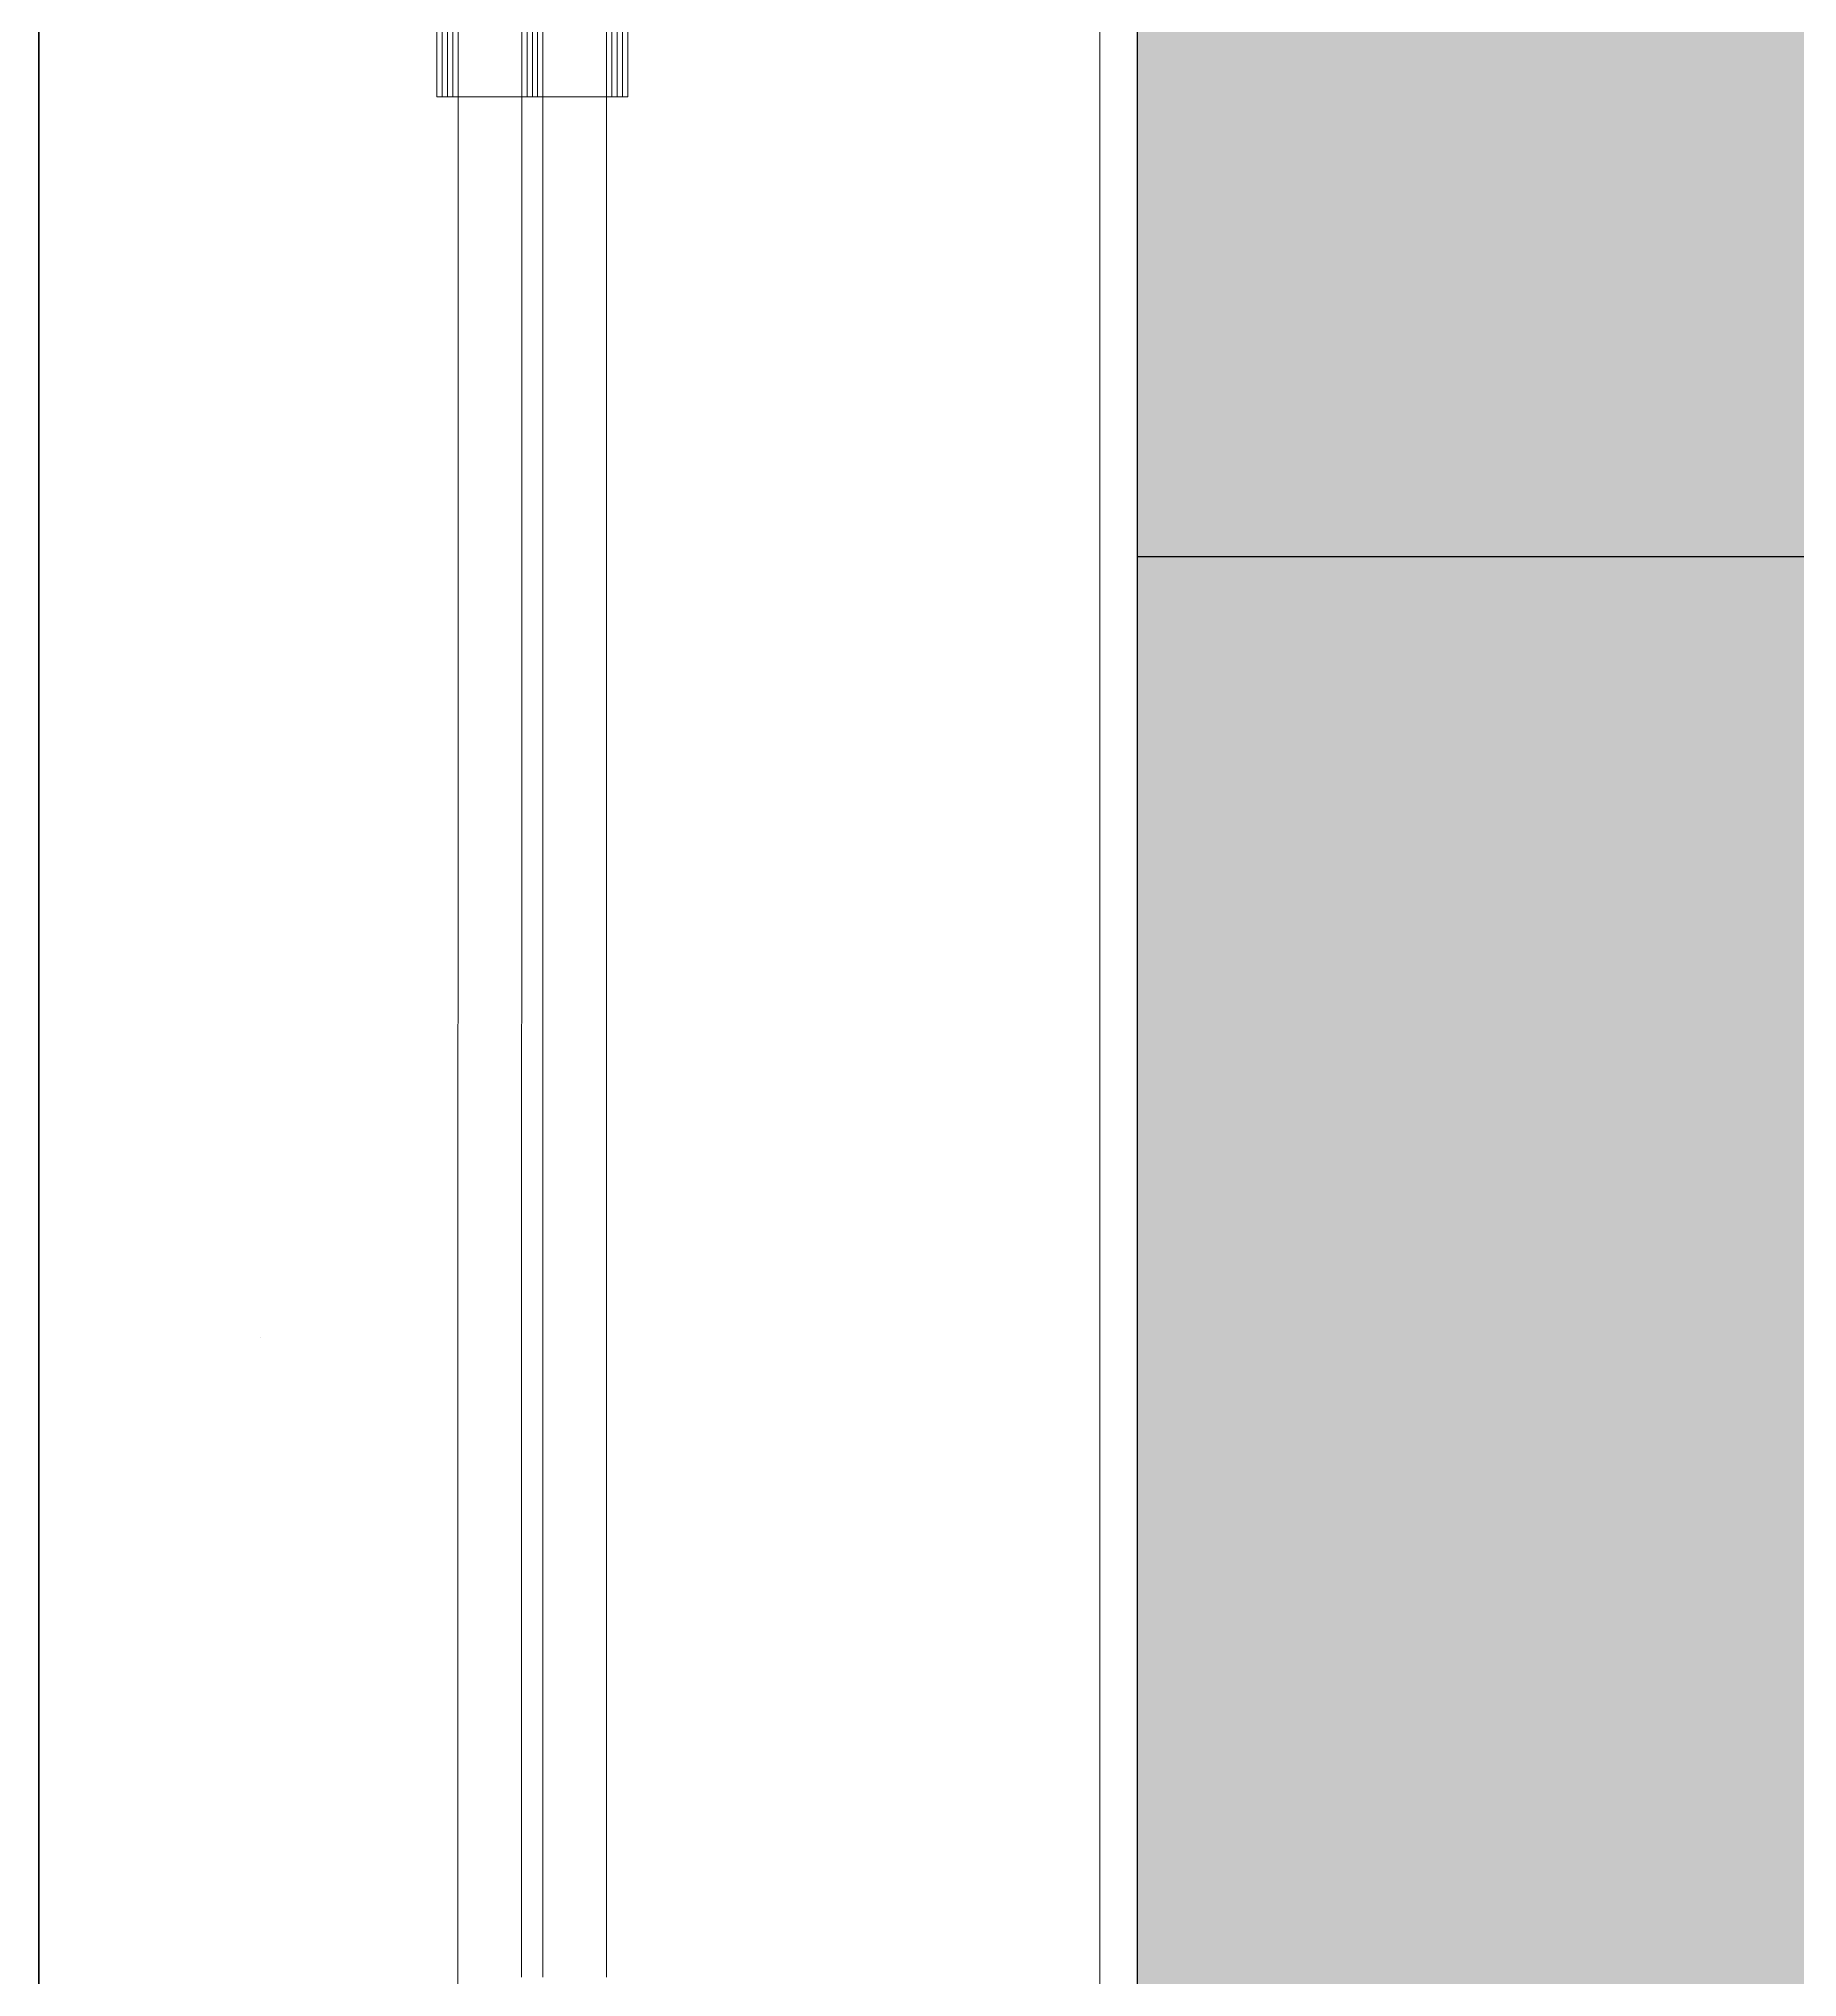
# Model space of a CAD drawing. Header units: millimetres. Extents: x 857 to 2168, y 576 to 1198.
# Drawn here: x 934.48 to 947.28, y 811.76 to 825.87 of the extents above; entities that cross this region are included whole.
import ezdxf

# ---------------------------------------------------------------- set-up
doc = ezdxf.new("R2010")
doc.units = ezdxf.units.MM
for name, color, linetype, lineweight in [('FP_A_DOOR_WIN', 140, 'Continuous', 18), ('PQI-A-IN-ELEV-PTRN', 249, 'Continuous', 0), ('WAL', 7, 'Continuous', 30)]:
    doc.layers.add(name, color=color, linetype=linetype, lineweight=lineweight)
doc.styles.get("Standard").update_dxf_attribs({"font": 'arial.ttf'})

# ---------------------------------------------------------------- blocks, each defined once
blk = doc.blocks.new('BASIS')
for q in [(0, 2.998156985077132), (3, 0)]:
    blk.add_line((0, 0), q)
blk.add_text('BASIS', height=0.6).set_placement((0.45, 1.17))
blk = doc.blocks.new('GLASDATABASE7')
for p, q in [((-35, 0), (-35, 60)), ((-34, 0), (-34, 60)), ((-33, 0), (-33, 60)), ((-19, 0), (-19, 60)), ((-18, 0), (-18, 60)), ((-17, 0), (-17, 60)), ((-3, 0), (-3, 60)), ((-2, 0), (-2, 60)), ((-1, 0), (-1, 60)), ((1, 0), (-37, -5)), ((1, -5), (-37, 0))]:
    blk.add_line(p, q)
for points in [[(-32, 0), (-32, 60), (-36, 60), (-36, 0)], [(-32, 13.2), (-26.12, 13.2), (-26, 13.1), (-25.88, 13.2), (-20, 13.2), (-20, 60), (-32, 60)], [(-16, 0), (-16, 60), (-20, 60), (-20, 0)], [(-16, 13.2), (-10.12, 13.2), (-10, 13.1), (-9.879999999999999, 13.2), (-4, 13.2), (-4, 60), (-16, 60)], [(0, 0), (0, 60), (-4, 60), (-4, 0)], [(-21.2, 12), (-21.2, 6.897056274847714), (-23.49705627484771, 4.6), (-28.50294372515229, 4.6), (-30.8, 6.897056274847714), (-30.8, 12)], [(-5.2, 12), (-5.2, 6.897056274847714), (-7.497056274847714, 4.6), (-12.50294372515229, 4.6), (-14.8, 6.897056274847714), (-14.8, 12)], [(-20, 6.4), (-23, 3.4), (-29, 3.4), (-32, 6.4), (-32, 0), (-20, 0)], [(-4, 6.4), (-7, 3.4), (-13, 3.4), (-16, 6.4), (-16, 0), (-4, 0)], [(1, 0), (1, -5), (-37, -5), (-37, 0)], [(0, 0), (0, 0)], [(0, 0), (0, 0)]]:
    blk.add_lwpolyline(points, close=True)
blk.add_blockref('BASIS', (5, -10))
blk = doc.blocks.new('W6')
at = {"layer": 'FP_A_DOOR_WIN', "ltscale": 1000}
for p, q in [((-478.718970308706, 107.0000000000437), (-838.0003896304552, 107)), ((-478.7189703087133, 95.0000000000291), (-838.0003896304479, 94.99999999998545)), ((-478.7189703087133, 91.0000000000291), (-838.0003896304479, 91)), ((-478.7189703086988, 79.0000000000291), (-838.0003896304479, 78.99999999998545)), ((-478.7189703087133, 79.00000000004366), (-161.546024165742, 79.0000000000291))]:
    blk.add_line(p, q, dxfattribs=at)
at = {"layer": 'PQI-A-IN-ELEV-PTRN', "ltscale": 1000}
for p, q in [((3.637978807091713e-11, 200), (-1000.000000000029, 200)), ((0, 0), (-1000, 1.455191522836685e-11))]:
    blk.add_line(p, q, dxfattribs=at)
at = {"layer": 'FP_A_DOOR_WIN', "ltscale": 1000, "xscale": -1, "rotation": 270.0000000000437}
blk.add_blockref('GLASDATABASE7', (-893.0000072267358, 111.0000000000146), dxfattribs=at)

msp = doc.modelspace()

# ---------------------------------------------------------------- hatches: boundary and pattern name
at = {"lineweight": -2, "true_color": 0x750066}
h = msp.add_hatch(color=226, dxfattribs=at)
h.dxf.hatch_style = 1
h.paths.add_polyline_path([(990.4739068461504, 789.0223620551992), (966.4784900855886, 789.0223620551992), (966.4784900855886, 759.850394774932), (990.4739068461504, 759.850394774932)])
h.paths.add_polyline_path([(987.1589274825646, 773.9528956853353), (987.1589274825646, 780.5528956853352, -0.7951575391897575), (988.1589274825646, 780.5528956853357), (988.1589274825646, 774.0805433510134, -1)], flags=16)
h.paths.add_polyline_path([(1013.142194961442, 789.0223620551992), (990.4739068461504, 789.0223620551992), (990.4739068461504, 759.850394774932), (1013.146339808266, 759.850394774932)])
h.paths.add_polyline_path([(993.5373483840021, 773.9528956853353), (993.5373483840021, 780.5528956853352, -0.7951575391897575), (994.5373483840021, 780.5528956853357), (994.5373483840021, 773.9528956853353, -0.8804663787400526)], flags=16)
h.paths.add_polyline_path([(1038.003519241423, 789.0223620551992), (1013.142194961442, 789.0223620551992), (1013.144030656892, 776.1025003847931), (1038.003519241423, 776.1126442289631)])
h.paths.add_polyline_path([(1022.32860457575, 783.0798962701544), (1028.92860457575, 783.0798962701544, -0.8804663787400769), (1028.92860457575, 782.0798962701544), (1022.32860457575, 782.0798962701544, -0.7951575391897405)], flags=16)
h.paths.add_polyline_path([(1038.003519241423, 776.1126442289631), (1013.144030656892, 776.1025003847931), (1013.146339808266, 759.850394774932), (1038.003519241423, 759.850394774932)])
h.paths.add_polyline_path([(1022.32860457575, 771.2300786561443), (1028.92860457575, 771.2300786561443, -0.8804663787400769), (1028.92860457575, 770.2300786561443), (1022.32860457575, 770.2300786561443, -0.7951575391897413)], flags=16)
h.paths.add_polyline_path([(1058.625431052656, 789.0223620551992), (1038.003519241423, 789.0223620551992), (1038.003519241423, 776.1126442289631), (1038.003519241423, 759.850394774932), (1058.625431052656, 759.850394774932)])
h.paths.add_polyline_path([(1040.578209908736, 773.9528956853353), (1040.578209908736, 780.5528956853352, -0.7951575391897575), (1041.578209908736, 780.5528956853357), (1041.578209908736, 773.9528956853353, -0.8804663787400526)], flags=16)
h.paths.add_polyline_path([(966.4784900855886, 789.0223620551994), (954.497031242799, 774.4068052759526), (966.466935732253, 759.850394774932), (966.4784900855886, 759.850394774932)])
h.paths.add_polyline_path([(966.4784900855884, 789.0223620551992), (942.4784900855884, 789.0223620551992), (954.497031242799, 774.4068052759526)])
h.paths.add_polyline_path([(942.4784900855884, 789.0223620551992), (942.4784900855884, 759.850394774932), (942.5640590029475, 759.850394774932), (954.497031242799, 774.4068052759526)])
h.paths.add_polyline_path([(954.497031242799, 774.4068052759526), (942.5640590029475, 759.850394774932), (966.466935732253, 759.850394774932)])
h.paths.add_polyline_path([(960.613088929909, 833.4774009453117), (942.4784900855882, 833.4774009453117), (942.4784900855884, 822.0984103861713), (960.613088929909, 822.0984103861713)])
h.paths.add_polyline_path([(960.613088929909, 822.0984103861713), (942.4784900855884, 822.0984103861713), (942.4784900855884, 810.0984103861713), (960.613088929909, 810.0984103861713)])
h.paths.add_polyline_path([(972.613088929909, 833.4774009453117), (960.613088929909, 833.4774009453117), (960.613088929909, 822.0984103861713), (966.772465214173, 822.0984103861713)])
h.paths.add_polyline_path([(966.772465214173, 822.0984103861713), (960.613088929909, 822.0984103861713), (960.613088929909, 810.0984103861713)], flags=17)
h.paths.add_polyline_path([(978.453712645645, 822.0984103861713), (966.772465214173, 822.0984103861713), (960.613088929909, 810.0984103861713), (984.613088929909, 810.0984103861713)])
h.paths.add_polyline_path([(972.613088929909, 833.4774009453117), (966.772465214173, 822.0984103861713), (978.453712645645, 822.0984103861713)])
h.paths.add_polyline_path([(984.613088929909, 833.4774009453117), (972.613088929909, 833.4774009453117), (978.453712645645, 822.0984103861713), (984.613088929909, 822.0984103861713)])
h.paths.add_polyline_path([(984.613088929909, 822.0984103861713), (978.453712645645, 822.0984103861713), (984.613088929909, 810.0984103861713)], flags=17)
h.paths.add_polyline_path([(996.613088929909, 833.4774009453117), (984.613088929909, 833.4774009453117), (984.613088929909, 822.0984103861713), (990.772465214173, 822.0984103861713)])
h.paths.add_polyline_path([(990.772465214173, 822.0984103861713), (984.613088929909, 822.0984103861713), (984.613088929909, 810.0984103861713)], flags=17)
h.paths.add_polyline_path([(1002.453712645645, 822.0984103861713), (990.772465214173, 822.0984103861713), (984.613088929909, 810.0984103861713), (1008.613088929909, 810.0984103861713)])
h.paths.add_polyline_path([(996.613088929909, 833.4774009453117), (990.772465214173, 822.0984103861713), (1002.453712645645, 822.0984103861713)])
h.paths.add_polyline_path([(1008.613088929909, 833.4774009453117), (996.613088929909, 833.4774009453117), (1002.453712645645, 822.0984103861713), (1008.613088929909, 822.0984103861713)])
h.paths.add_polyline_path([(1008.613088929909, 822.0984103861713), (1002.453712645645, 822.0984103861713), (1008.613088929909, 810.0984103861713)], flags=17)
h.paths.add_polyline_path([(1049.183361759483, 833.4774009453117), (1038.072119793923, 833.4774009453117), (1038.072119793923, 822.0984103861713), (1043.775313148205, 822.0984103861713)])
h.paths.add_polyline_path([(1043.775313148205, 822.0984103861713), (1038.072119793923, 822.0984103861713), (1038.072119793923, 810.0984103861713)], flags=17)
h.paths.add_polyline_path([(1054.635685539831, 822.0984103861713), (1043.775313148205, 822.0984103861713), (1038.072119793923, 810.0984103861713), (1060.385570384548, 810.0984103861713)])
h.paths.add_polyline_path([(1049.183361759483, 833.4774009453117), (1043.775313148205, 822.0984103861713), (1054.635685539831, 822.0984103861713)])
h.paths.add_polyline_path([(1060.740989445534, 833.4774009453117), (1049.183361759483, 833.4774009453117), (1054.635685539831, 822.0984103861713), (1060.745266320617, 822.0984103861713)])
h.paths.add_polyline_path([(1060.745266320617, 822.0984103861713), (1054.635685539831, 822.0984103861713), (1060.385570384548, 810.0984103861713), (1060.74949854717, 810.8382110463899)])
h.paths.add_polyline_path([(1066.288698330082, 822.0984103861713), (1060.745266320617, 822.0984103861713), (1060.74949854717, 810.8382110463899)])
h.paths.add_polyline_path([(1077.149070721708, 822.0984103861713), (1066.288698330082, 822.0984103861713), (1060.74949854717, 810.8382110463899), (1060.749776606546, 810.0984103861713), (1082.699020975174, 810.0984103861713)])
h.paths.add_polyline_path([(1071.886334760218, 833.4774009453117), (1060.740989445534, 833.4774009453117), (1060.745266320617, 822.0984103861713), (1066.288698330082, 822.0984103861713)])
h.paths.add_polyline_path([(1071.886334760218, 833.4774009453117), (1066.288698330082, 822.0984103861713), (1077.149070721708, 822.0984103861713)])
h.paths.add_polyline_path([(1082.699020975173, 833.4774009453117), (1071.886334760218, 833.4774009453117), (1077.149070721708, 822.0984103861713), (1082.699020975174, 822.0984103861713)])
h.paths.add_polyline_path([(1082.699020975173, 822.0984103861713), (1077.149070721708, 822.0984103861713), (1082.699020975173, 810.0984103861715)], flags=17)

# ---------------------------------------------------------------- linework, layer by layer
at = {"layer": 'WAL', "lineweight": -2}
for p, q in [((942.4784900855884, 755.777708778073), (942.4784900855882, 875.9529713013376)), ((934.4784900855884, 761.5083146643806), (934.4784900855884, 856.2637830968515)), ((934.4784900855884, 832.2637830968517), (934.4784900855884, 793.2637830968517)), ((942.4784900855884, 810.0984103861713), (942.4784900855884, 822.0984103861713)), ((936.0936696639408, 816.4152323626972), (936.0936696639408, 816.4152323626972))]:
    msp.add_line(p, q, dxfattribs=at)
at = {"layer": 'WAL', "color": 7, "lineweight": -2, "true_color": 0xffffff}
msp.add_line((942.4784900855884, 822.0984103861713), (1008.613088929909, 822.0984103861713), dxfattribs=at)

# ---------------------------------------------------------------- block references
at = {"layer": 'WAL', "lineweight": -2, "xscale": 0.03863196438221001, "yscale": 0.03863196438221001, "zscale": 0.03863196438221001, "rotation": 269.9972457711979}
msp.add_blockref('W6', (934.4784900855882, 793.2641545073473), dxfattribs=at)

doc.saveas('drawing.dxf')
